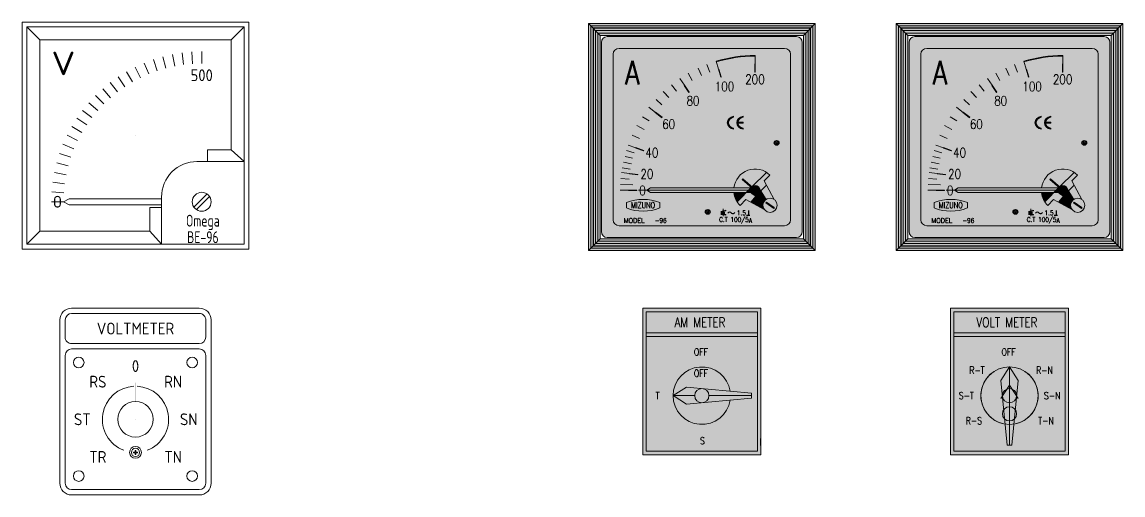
# Model space of a CAD drawing. Header units: millimetres. Extents: x 70 to 1321, y 164 to 438.
# Drawn here: x 855.4 to 1321.1, y 164.3 to 364.3 of the extents above; entities that cross this region are included whole.
import ezdxf
from ezdxf.enums import TextEntityAlignment as Align

# ---------------------------------------------------------------- set-up
doc = ezdxf.new("R2010")
doc.units = ezdxf.units.MM
doc.layers.add('cover', color=4, linetype='Continuous')
doc.layers.add('OBJ1', color=2, linetype='Continuous')
doc.styles.add('HTXT1', font='romans.shx', dxfattribs={"width": 0.8, "height": 3, "bigfont": 'extfont.shx'})
doc.styles.add('ROMANS', font='romans.shx', dxfattribs={"bigfont": 'vns.shx'})
doc.styles.add('WD_IEC', font='isocp2.shx')

# ---------------------------------------------------------------- blocks, each defined once
blk = doc.blocks.new('*U480')
at = {"layer": 'OBJ1', "lineweight": 25, "true_color": 0x333333}
for points in [[(47, 1), (48, 2), (-48.0000000000291, 2), (-47.00000000005821, 1.000000000029102)], [(-47, 1), (-48, 2), (-48, -94), (-47, -93)], [(46.00000000005818, 2.91038e-11), (47, 1), (-47.00000000005821, 1.000000000029102), (-46.00000000005818, 2.91038e-11)], [(-45.99999999997089, 0), (-47, 1), (-47, -93), (-46.00000000005818, -92.0000000000582)], [(45.0000000000291, -0.999999999970896), (46.00000000005818, 2.91038e-11), (-46.00000000005818, 2.91038e-11), (-45.00000000005822, -0.999999999970896)], [(-45, -1), (-46, 0), (-46.00000000005818, -92.0000000000582), (-45, -91)], [(45, -90.99999999997085), (46, -92), (46, 0), (45, -1)], [(46, -92), (47, -93), (47, 1), (46, 0)], [(46.99999999997089, -92.99999999997087), (48, -93.9999999999709), (48, 1.999999999970895), (47, 0.999999999970896)], [(44.0000000000582, -1.999999999970895), (45.00000000008731, -0.999999999970896), (-45.0000000000291, -0.999999999970896), (-44.0000000000291, -1.999999999970895)], [(-44.0000000000291, -2), (-45, -1.000000000029102), (-45.0000000000291, -91.00000000002912), (-44, -90)], [(43, -3), (44, -1.999999999970895), (-44.0000000000582, -1.999999999970895), (-43.00000000008731, -2.999999999970896)], [(-42.9999999999709, -3.000000000029102), (-44, -1.999999999970895), (-44, -90), (-43, -89)], [(44, -2), (43.0000000000291, -2.999999999970896), (42.9999999999709, -88.99999999994179), (44, -90)], [(45, -1), (44, -2), (44, -90), (45, -91)], [(47.9999999999709, -94), (47, -93), (-46.99999999997089, -92.99999999997087), (-48, -94)], [(-45.99999999997089, -91.99999999997087), (-46.99999999997089, -92.99999999997087), (46.99999999997089, -93), (45.99999999994177, -92)], [(-44.99999999994177, -90.99999999997085), (-45.99999999994177, -91.99999999997087), (46, -92), (44.99999999997089, -91)], [(45, -91), (44, -90), (-43.99999999994178, -89.99999999997092), (-44.99999999994177, -90.99999999997085)], [(-42.9999999999709, -88.9999999999709), (-43.99999999997089, -89.99999999997092), (44, -90), (42.9999999999709, -88.9999999999709)]]:
    blk.add_hatch(color=250, dxfattribs=at).paths.add_polyline_path(points)
at = {"layer": 'OBJ1', "lineweight": 25, "true_color": 0xc2c2b6}
h = blk.add_hatch(color=9, dxfattribs=at)
h.paths.add_polyline_path([(42.5, -6.000000000029102, 0.4142135623765049), (40, -3.5), (-40, -3.500000000029102, 0.4142135623730951), (-42.5, -6.000000000029102), (-42.5, -85.9999999999709, 0.4142135623730951), (-40, -88.4999999999709), (40, -88.4999999999709, 0.4142135623730951), (42.5, -85.9999999999709)])
h.paths.add_polyline_path([(37.5, -11.0000000000291, 0.4142135623730951), (35, -8.500000000029102), (-35, -8.500000000029102, 0.4142135623730951), (-37.5, -11.0000000000291), (-37.5, -80.9999999999709, 0.4142135623730951), (-35, -83.4999999999709), (35, -83.4999999999709, 2.414213562373094), (32.5, -80.9999999999709, 1), (37.5, -81)], flags=16)
at = {"layer": 'OBJ1', "lineweight": 25, "true_color": 0x9e9e8a}
blk.add_hatch(color=252, dxfattribs=at).paths.add_polyline_path([(37.5, -11.0000000000291, 0.4142135623730951), (35, -8.500000000029102), (-35, -8.500000000029102, 0.4142135623730951), (-37.5, -11.0000000000291), (-37.5, -80.9999999999709, 0.4142135623730951), (-35, -83.4999999999709), (35, -83.4999999999709, 0.4142135623696853), (37.5, -81)])
at = {"layer": 'OBJ1', "lineweight": 15}
for points in [[(6.081127271230797, -13.91593072770047), (6.167542390845482, -14.20321530284127, -0.0731777841023041), (22.5, -11.79999999995925), (22.5, -11.49999999997089, 0.0731777841022973)], [(7.188224725425242, -17.25293404702097), (7.08930366684217, -17.26758410409093), (6.998930186557117, -17.31039337944821), (8.007192862161899, -20.66222842654679), (8.09748006251175, -20.61923748045229), (8.196429180039557, -20.60477815341437)], [(-19.5711506101652, -35.50303308575531), (-19.64425265497993, -35.5712686413317), (-19.69234341033734, -35.65894577201107), (-16.94697381631703, -37.80399466695963, -0.0009877140198275), (-16.82539080345305, -37.64838537730975)], [(-30.5131979220896, -61.3769376586424), (-30.54333577456418, -61.57392315554897), (-27.06235970836133, -62.02844788285439), (-27.03791171655757, -61.84389081876725)], [(-27.48298197053373, -68.39999999999418), (-30.98298216011608, -68.39999999999418, 0.0004674378966477), (-30.9830756476731, -68.4999999999709, 0.0004674378966817), (-30.98298216011608, -68.59999999997672), (-27.48298197053373, -68.60000000181026, -0.0005001696217268), (-27.48308200453176, -68.4999999999709, -0.0005001696125924)]]:
    blk.add_hatch(color=250, dxfattribs=at).paths.add_polyline_path(points)
at = {"layer": 'OBJ1', "lineweight": 18, "true_color": 0x0f0f0f}
for points in [[(22.59999999997672, -15.00009345801663), (22.39999999996507, -15.00009345798753), (22.40000000002329, -18.49999999997089), (22.5, -18.49999999997089), (22.59999999997672, -18.49999999997089)], [(-7.289146153896576, -24.07868123153458), (-7.379568951204419, -24.12138623962528), (-7.452733967220408, -24.18955427053152), (-5.497995811572764, -27.09282806795091), (-5.42483079561498, -27.02466003707377), (-5.334457315271716, -26.98185076168738)], [(-27.85402053926373, -50.47165827892603), (-27.90219204622554, -50.55929106922121), (-27.91920717956964, -50.657832863566), (-24.62186751299305, -51.83152410204638), (-24.60485237964895, -51.73298230761428), (-24.55668087268714, -51.64534951743553)]]:
    blk.add_hatch(color=250, dxfattribs=at).paths.add_polyline_path(points)
at = {"layer": 'OBJ1', "lineweight": 15, "true_color": 0x0f0f0f}
h = blk.add_hatch(color=250, dxfattribs=at)
edge = h.paths.add_edge_path()
edge.add_ellipse((14.01762629527366, -39.94114164999337), major_axis=(-3.241788484679998, 8e-16), ratio=0.8637207557603191, start_angle=282.4888764607996, end_angle=437.5111235392002)
edge.add_line((13.40849784994498, -42.69126910655177), (13.40849784997408, -42.24513732289778))
edge.add_ellipse((14.01762629527366, -39.94114164999337), major_axis=(-2.741788484679998, 7e-16), ratio=0.8618645395826035, start_angle=284.8089846454369, end_angle=435.1910153545631, ccw=False)
edge.add_line((13.40849784994498, -37.63714597705984), (13.40849784994498, -37.19101419340586))
h = blk.add_hatch(color=250, dxfattribs=at)
edge = h.paths.add_edge_path()
edge.add_ellipse((18.02906816528411, -39.94114164999337), major_axis=(-3.241788484679998, 8e-16), ratio=0.8637207557603191, start_angle=282.4888764607996, end_angle=437.5111235392002)
edge.add_line((17.41993971995543, -42.69126910655177), (17.41993971998454, -42.24513732289778))
edge.add_ellipse((18.02906816528411, -39.94114164999337), major_axis=(-2.741788484679998, 7e-16), ratio=0.8618645395826035, start_angle=365.2391407319918, end_angle=435.1910153545631, ccw=False)
edge.add_line((15.30266683857189, -40.19114164999336), (17.41993972001364, -40.19114164999336))
edge.add_line((17.41993971995543, -40.19114164999336), (17.41993971998454, -39.69114164997882))
edge.add_line((17.41993972001364, -39.69114164996426), (15.30266683854279, -39.69114164996426))
edge.add_ellipse((18.02906816528411, -39.94114164999337), major_axis=(-2.741788484679998, 7e-16), ratio=0.8618645395826035, start_angle=284.8089846454369, end_angle=354.7608592680082, ccw=False)
edge.add_line((17.41993971995543, -37.63714597705984), (17.41993971998454, -37.19101419339131))
at = {"layer": 'OBJ1', "lineweight": 30, "true_color": 0x141414}
for points in [[(21.19600290028029, -67.00844587388565, -0.0042167665158653), (21.22134518591338, -66.98666460637467), (27.39304720624932, -60.94631950382609, 0.5574766440319135), (13.55572809002479, -67.4999999999709), (20.51880284998333, -67.4999999999709), (20.51880284998333, -67.68839377557742), (20.87248144706245, -67.33215462547378), (17.08868080002139, -63.93877164996229), (17.23986387989134, -63.78281024994794), (17.39944600994931, -63.62926540998159)], [(28.78016778122401, -62.05333476595114, 0.0494178174533333), (27.39304720622022, -60.94631950385519), (21.22134518585517, -66.98666460640379, -0.5270277873931919), (24.37288244740921, -67.85389359598047), (24.97557758889161, -68.79463277611647), (27.32459153028321, -66.37876603519544), (26.337880310748, -64.56037124583963)], [(13.55572808999568, -69.4999999999709, 0.1145223432113708), (14.91049905345426, -73.33730042297975), (18.72021797325578, -69.4999999999709)], [(22.87440803757636, -71.04754151328234), (21.76146960729966, -70.33840012131259, -0.3062721121387764), (20.51880284998333, -68.4999999999709), (20.51880284998333, -69.4999999999709), (18.72021797328489, -69.5), (14.91049905348336, -73.33730042297975, 0.0578234365606001), (16.21983221877599, -74.94666523399064), (18.66211968922289, -72.43962875410216), (20.66026822093409, -73.51189117284956)], [(24.97557758886251, -68.79463277611647), (27.24561513005756, -72.33790549958938, -0.3059790122533372), (30.60205770639004, -72.41875757370144), (27.32459153028321, -66.37876603519544)], [(20.66026822093409, -73.51189117284956), (26.41875757373055, -76.60205770639004, -0.1557283884267411), (25.86396103067091, -74.8639610306709, -0.1427860682749531), (26.33391177837621, -73.25186587809003), (22.87440803754726, -71.04754151328234)]]:
    blk.add_hatch(color=250, dxfattribs=at).paths.add_polyline_path(points)
at = {"layer": 'OBJ1', "lineweight": 30, "true_color": 0x030303}
for points in [[(21.26230462754029, -67.68175532261375, -0.0777900780864964), (21.57153271106654, -67.34269162255805), (17.39944600994931, -63.6292654099525), (17.23986388026968, -63.78281024988972), (17.08868080002139, -63.93877164996229)], [(24.3728824473219, -67.85389359583496), (23.86980308999773, -67.06864342608604, 0.3835460179617169), (21.22134518565145, -66.98666460660752), (21.1976198044722, -67.00988502288237), (21.57153271103743, -67.34269162255805, -0.6293609240649536), (23.98371634318028, -68.4999999999709, -1), (21.01628365681972, -68.4999999999709, -0.1470823766087105), (21.26230462751118, -67.68175532261375), (20.88893570535583, -67.34691111111897, 0.3762245322461113), (21.14573564950843, -69.94606715481495), (21.76146960724145, -70.33840012131259, 0.6427278185730673)]]:
    blk.add_hatch(color=18, dxfattribs=at).paths.add_polyline_path(points)
at = {"layer": 'OBJ1', "lineweight": 25, "true_color": 0x2b2b2b}
for points in [[(13.55572808999568, -67.4999999999709), (-21.7536104900064, -67.4999999999709), (-23.23251691000769, -68.5), (13.5, -68.4999999999709, -0.0278424447443727)], [(13.5, -68.4999999999709), (-23.23251691000769, -68.4999999999709), (-21.7536104900064, -69.4999999999709), (13.55572808999568, -69.4999999999709, -0.0278424447447772)], [(20.51880284998333, -67.68839377560651), (20.51880285004154, -67.4999999999709), (13.55572808999568, -67.4999999999709, 0.0278424447445749), (13.5, -68.4999999999709), (19.71303023706423, -68.4999999999709)], [(19.71303023706423, -68.4999999999709), (13.5, -68.4999999999709, 0.0278424447445749), (13.55572808999568, -69.4999999999709), (18.72021797328489, -69.4999999999709)], [(20.51880284998333, -68.4999999999709), (19.71303023706423, -68.4999999999709), (18.72021797325578, -69.4999999999709), (20.51880284998333, -69.4999999999709)]]:
    blk.add_hatch(color=250, dxfattribs=at).paths.add_polyline_path(points)
blk.add_hatch(color=250, dxfattribs=at).paths.add_polyline_path([(19.71303023703512, -68.4999999999709), (20.51880284998333, -68.4999999999709), (20.51880284998333, -67.68839377557742)], flags=17)
at = {"layer": 'OBJ1', "lineweight": 15, "true_color": 0x1c1c1c}
blk.add_hatch(color=250, dxfattribs=at).paths.add_polyline_path([(20.88893570535583, -67.34691111111897), (20.87248144706245, -67.33215462547378), (20.51880284998333, -67.68839377557742), (20.51880284998333, -68.4999999999709, -0.1565621979539747)])
at = {"layer": 'OBJ1', "lineweight": 25, "true_color": 0xdfaf9f}
blk.add_hatch(color=21, dxfattribs=at).paths.add_polyline_path([(23.98371634318028, -68.4999999999709, 1), (21.01628365681972, -68.4999999999709, 1)])
at = {"layer": 'OBJ1', "lineweight": 30, "true_color": 0x383838}
blk.add_hatch(color=250, dxfattribs=at).paths.add_polyline_path([(24.37288244740921, -67.85389359598047, -0.6427278185550493), (21.76146960718325, -70.33840012122528), (26.33391177837621, -73.25186587809003, -0.1088530434447113), (27.24561513005756, -72.33790549958938)])
at = {"layer": 'OBJ1', "lineweight": 25, "true_color": 0x191915}
blk.add_hatch(color=250, dxfattribs=at).paths.add_polyline_path([(28.86396103067091, -71.86396103067091, 1), (28.86396103067091, -77.8639610306709, 1)])
at = {"layer": 'OBJ1', "lineweight": 25, "true_color": 0x2f2f27}
blk.add_hatch(color=250, dxfattribs=at).paths.add_polyline_path([(30.42813615914202, -76.17920849553775, 0.0488725903343103), (30.65367290261202, -75.85059730702778), (27.29979740548879, -73.54869988543214, 0.0489437404981566), (27.07397772843251, -73.87781727639957)])
at = {"color": 41, "lineweight": 15, "true_color": 0xeedc77}
for p, q in [((31.49857875582529, -48.49999999997089), (31.19257139100227, -48.19399263517698)), ((31.19257139106049, -48.80600736473571), (31.49857875582529, -48.49999999997089)), ((31.3318016071571, -48.05476241905124), (31.63780897198012, -48.36076978387428)), ((31.63780897198012, -48.63923021612571), (31.33180160721531, -48.94523758089054)), ((31.63780897198012, -48.36076978387428), (31.94381633668673, -48.05476241910946)), ((31.94381633674493, -48.94523758089054), (31.63780897198012, -48.63923021612571)), ((32.08304655278335, -48.19399263526429), (31.77703918807674, -48.49999999997089)), ((31.77703918807674, -48.49999999997089), (32.08304655289976, -48.8060073647648)), ((2.36076978384517, -77.67555788441676), (2.054762419022154, -77.36955051962286)), ((2.05476241908036, -77.9815652491816), (2.36076978384517, -77.67555788441676)), ((2.19399263517698, -77.23032030349712), (2.5, -77.53632766832015)), ((2.5, -77.81478810057159), (2.193992635235189, -78.12079546533641)), ((2.5, -77.53632766832015), (2.806007364706601, -77.23032030355535)), ((2.806007364764809, -78.12079546533641), (2.5, -77.81478810057159)), ((2.945237580803221, -77.36955051971017), (2.639230216096621, -77.67555788441676)), ((2.639230216096621, -77.67555788441676), (2.945237580919638, -77.98156524921068))]:
    blk.add_line(p, q, dxfattribs=at)
at = {"layer": 'cover', "color": 3, "ltscale": 100}
blk.add_lwpolyline([(-46, -92), (46, -92), (46, 0), (-46, 0)], close=True, dxfattribs=at)
at = {"layer": 'OBJ1', "color": 27, "lineweight": 15}
for p, q in [((-48, 2), (48, 2)), ((-48, -94), (-48, 2)), ((-43, -3.000000000029102), (-48, 2)), ((-47.00000000005821, 1.000000000029102), (47, 1)), ((-47, 0.999999999970896), (-47, -93)), ((-46.00000000005818, 2.91038e-11), (46, 2.91038e-11)), ((43, -3), (48, 2)), ((46, 2.91038e-11), (46, -91.99999999997087)), ((47, 1.000000000029102), (47, -93)), ((48, 2), (48, -94)), ((-46, -2.91038e-11), (-46.00000000005818, -92)), ((-45.00000000005822, -0.999999999970896), (45, -0.999999999970896)), ((-45, -1.000000000029102), (-45, -90.99999999997085)), ((-44.0000000000582, -1.999999999970895), (44, -1.999999999970895)), ((-44, -2.0000000000291), (-44, -90)), ((-43.0000000000582, -2.999999999970896), (42.99999999994177, -3)), ((-43, -3.000000000029102), (-43, -89)), ((43, -2.999999999970896), (42.99999999994177, -89)), ((44, -1.999999999970895), (44, -90)), ((45, -0.999999999970896), (45, -90.99999999997085)), ((-48, -94), (-43, -89)), ((-47, -92.99999999997087), (46.99999999994179, -93)), ((-46, -91.99999999997087), (45.99999999994177, -92)), ((-45, -90.99999999997085), (44.99999999994177, -91)), ((-44, -89.99999999997092), (44, -90)), ((-43, -88.9999999999709), (43, -88.9999999999709)), ((43, -89), (48, -94)), ((48, -94), (-48, -94))]:
    blk.add_line(p, q, dxfattribs=at)
at = {"layer": 'OBJ1', "color": 9, "lineweight": 15, "true_color": 0xc2c2b6}
for p, q in [((-40, -3.500000000029102), (40, -3.5)), ((-42.5, -6.000000000029102), (-42.5, -85.9999999999709)), ((-35, -8.500000000029102), (35, -8.500000000029102)), ((42.5, -6.000000000029102), (42.5, -85.9999999999709)), ((-37.5, -11.0000000000291), (-37.5, -80.9999999999709)), ((37.5, -11.0000000000291), (37.5, -81)), ((-35, -83.4999999999709), (35, -83.4999999999709)), ((-40, -88.4999999999709), (40, -88.4999999999709))]:
    blk.add_line(p, q, dxfattribs=at)
at = {"layer": 'OBJ1', "color": 250, "lineweight": 18, "true_color": 0x0f0f0f}
for p, q in [((7.08930366684217, -17.26758410409093), (6.081127271230797, -13.91593072772957)), ((7.089276746264657, -17.26749460742576), (6.081127271230797, -13.91593072772957)), ((-0.1030153605970554, -20.00924112153007), (-1.581717300112359, -16.83694848461891)), ((3.384076194954103, -18.53169547519064), (2.133501740405336, -15.26274097358691)), ((22.5, -14.99999999997089), (22.39999999996507, -14.99999999997089)), ((22.39999999996507, -14.99999999997089), (22.40000000002329, -18.49999999997089)), ((22.59999999997672, -15.00009345798753), (22.40000000002329, -15.00009345798753)), ((22.40000000002329, -18.49999999997089), (22.5, -18.49999999997089)), ((22.5, -18.49999999997089), (22.59999999997672, -18.49999999997089)), ((22.59999999997672, -18.49999999997089), (22.59999999997672, -15.00009345798753)), ((-7.379568951262625, -24.12138623965438), (-9.334307106968481, -21.2181124422641)), ((-4.055301651067566, -22.05577587874723), (-5.792564375849906, -19.01736869322485)), ((-13.92785961378831, -29.31759267274174), (-16.31099061656277, -26.75425761393853)), ((-7.379568951262625, -24.12138623965438), (-7.452733967278617, -24.18955427056062)), ((-5.497995811572764, -27.09282806795091), (-7.452733967278617, -24.18955427056062)), ((-7.379568951262625, -24.12138623965438), (-7.289146153896576, -24.07868123153458)), ((-5.334457315271716, -26.98185076168738), (-7.289146153896576, -24.07868123153458)), ((-5.424830795556771, -27.02466003707377), (-5.497995811572764, -27.09282806795091)), ((-5.424830795556771, -27.02466003707377), (-5.334457315271716, -26.98185076168738)), ((-20.11446658952627, -35.20387457555626), (-20.11446658952627, -35.20387457555626)), ((-20.11446658952627, -35.20387457555626), (-20.11446658952627, -35.20387457555626)), ((-24.43720982020022, -42.82611571458983), (-27.50786840653745, -41.1465158080682)), ((-26.30839131894755, -46.59130453766556), (-29.50146364822285, -45.15802539527067)), ((-31.19953171280213, -49.38559983071172), (-27.90219204622554, -50.55929106916301)), ((-27.90219204622554, -50.55929106919212), (-27.91920717951143, -50.657832863566)), ((-27.91920717951143, -50.657832863566), (-24.62186751293484, -51.83152410201728)), ((-27.90219204622554, -50.55929106919212), (-27.85402053926373, -50.47165827895515)), ((-24.55668087268714, -51.64534951743553), (-27.85402053926373, -50.47165827895515)), ((-32.44295982236508, -54.16137327381875), (-29.26621655927738, -54.99041735884384)), ((-31.91728079458699, -51.71725647995481), (-28.62387660553213, -52.73296981595922)), ((-24.60485237964895, -51.7329823076434), (-24.62186751293484, -51.83152410201728)), ((-24.60485237964895, -51.7329823076434), (-24.55668087268714, -51.64534951743553)), ((-33.70276797952829, -59.00005939789116), (-30.25172082288191, -59.58338908397127)), ((-33.17828581173671, -56.55569476555683), (-29.80987855239073, -57.27829755179119)), ((-34.28028198133688, -63.50004218766115), (-30.79377343860688, -63.80705714103533)), ((-33.96204964118079, -61.02037927150377), (-30.53666069998872, -61.47414618736365)), ((-34.5, -68.4999999999709), (-31, -68.4999999999709)), ((-34.3902459841338, -66.00241035074578), (-29.22096012649126, -66.22935179964406))]:
    blk.add_line(p, q, dxfattribs=at)
at = {"layer": 'OBJ1', "color": 250, "lineweight": 15, "true_color": 0x0f0f0f}
for p, q in [((22.5, -15.00009345798753), (22.5, -11.49999999997089)), ((-1.322660405712666, -17.39270908560138), (-0.1030153605970554, -20.00924112150096)), ((-15.81017920735758, -27.29293863550993), (-13.92785961378831, -29.31759267274174)), ((-12.77660994126927, -23.96891145201516), (-10.7208231225959, -26.56401412797277)), ((-19.37285542848985, -30.09054185025161), (-16.92554680322064, -32.33542811989901)), ((-20.11446658952627, -35.20387457555626), (-22.41556202113861, -33.40595081311767)), ((13.40849784994498, -37.19101419340586), (13.40849784994498, -37.63714597705984)), ((17.41993971995543, -37.19101419340586), (17.41993971995543, -37.63714597705984)), ((-25.03465197246987, -37.38710089746746), (-22.26382945035584, -39.20068988960703)), ((17.41993971995543, -39.69114164999337), (15.30266683851368, -39.69114164999337)), ((17.41993971995543, -40.19114164999336), (15.30266683851368, -40.19114164999336)), ((17.41993971995543, -39.69114164999337), (17.41993971995543, -40.19114164999336)), ((13.40849784994498, -42.24513732289778), (13.40849784994498, -42.69126910655177)), ((17.41993971995543, -42.24513732289778), (17.41993971995543, -42.69126910655177)), ((-32.44295982236508, -54.16137327381875), (-29.26621655927738, -54.99041735884384)), ((-32.8835623342311, -59.13852953468449), (-30.25172082288191, -59.58338908397127)), ((-34.5, -68.4999999999709), (-31, -68.4999999999709))]:
    blk.add_line(p, q, dxfattribs=at)
at = {"layer": 'OBJ1', "color": 250, "lineweight": 15}
for p, q in [((22.5, -11.49999999997089), (22.5, -11.79999999995925)), ((7.08930366684217, -17.26758410409093), (6.998930186557117, -17.31039337947732)), ((8.007192862103691, -20.66222842654679), (6.998930186557117, -17.31039337947732)), ((7.08930366684217, -17.26758410409093), (7.188224725425242, -17.25293404702097)), ((7.188224725425242, -17.25293404702097), (8.196429180039557, -20.60477815341437)), ((8.09748006251175, -20.61923748045229), (8.007192862103691, -20.66222842654679)), ((8.09748006251175, -20.61923748045229), (8.196429180039557, -20.60477815341437)), ((-20.11446658952627, -35.20387457555626), (-19.64425265497993, -35.5712686413608)), ((-19.64425265497993, -35.5712686413317), (-19.69234341033734, -35.65894577201107)), ((-16.93436965683941, -37.81384271741263), (-19.69234341033734, -35.65894577201107)), ((-19.64425265497993, -35.5712686413317), (-19.5711506101652, -35.50303308575531)), ((-16.81319221941521, -37.65791653154884), (-19.5711506101652, -35.50303308575531)), ((-16.88628455752041, -37.72616248461418), (-16.93436965683941, -37.81384271741263)), ((-16.88628455752041, -37.72616248461418), (-16.81319221941521, -37.65791653154884)), ((-30.5131979220896, -61.3769376586424), (-30.54333577456418, -61.57392315554897)), ((-30.54333577456418, -61.57392315554897), (-27.06235970841954, -62.02844788285439)), ((-27.03791171655757, -61.84389081876725), (-30.5131979220896, -61.3769376586424)), ((-27.03791171655757, -61.84389081873813), (-27.06235970836133, -62.02844788282527)), ((-31, -68.4999999999709), (-31, -68.39999999999418)), ((-31, -68.39999999999418), (-27.48298197053373, -68.39999999999418)), ((-31, -68.4999999999709), (-31, -68.59999999997672)), ((-31, -68.59999999997672), (-27.48298197053373, -68.60000000181026)), ((-27.48298197053373, -68.39999999999418), (-27.48298197053373, -68.59999999997672))]:
    blk.add_line(p, q, dxfattribs=at)
at = {"layer": 'OBJ1', "color": 27, "lineweight": 18}
for p, q in [((17.23986387997866, -63.78281024997703), (17.08868079999229, -63.93877164999139)), ((17.08868079999229, -63.93877164999139), (21.26230462751118, -67.68175532261375)), ((17.23986387997866, -63.78281024997703), (17.39944600994931, -63.62926540998159)), ((17.39944600994931, -63.62926540998159), (21.57153271103743, -67.34269162255805)), ((21.1976198044722, -67.00988502288237), (27.39304720622022, -60.94631950385519)), ((-23.23251691000769, -68.4999999999709), (-26.74091818538727, -68.4999999999709)), ((-21.7536104900064, -67.4999999999709), (-23.23251691000769, -68.4999999999709)), ((20.51880285004154, -68.4999999999709), (-23.23251691000769, -68.4999999999709)), ((-21.7536104900064, -69.4999999999709), (-23.23251691000769, -68.4999999999709)), ((20.51880284998333, -67.4999999999709), (-21.7536104900064, -67.4999999999709)), ((20.51880284998333, -69.4999999999709), (-21.7536104900064, -69.4999999999709)), ((20.87248144706245, -67.33215462547378), (14.91049905342515, -73.33730042300884)), ((20.51880284998333, -68.4999999999709), (20.51880284998333, -67.4999999999709)), ((20.51880284998333, -68.4999999999709), (20.51880284998333, -69.4999999999709)), ((24.37288244743831, -67.85389359603867), (27.24561513005756, -72.33790549958938)), ((24.97557758889161, -68.79463277611647), (27.32459153025411, -66.37876603522454)), ((22.87440803751815, -71.04754151331142), (20.66026822093409, -73.51189117284956)), ((26.3339117783471, -73.25186587809003), (21.76146960741608, -70.3384001213708))]:
    blk.add_line(p, q, dxfattribs=at)
at = {"layer": 'OBJ1', "color": 9, "lineweight": 18, "true_color": 0xc2c2b6}
for p, q in [((26.3378803107189, -64.56037124586874), (28.78016778122401, -62.05333476595114)), ((26.3378803107189, -64.56037124583963), (30.60205770639004, -72.41875757373055)), ((18.66211968922289, -72.43962875410216), (16.21983221877599, -74.94666523401973)), ((16.21983221877599, -74.94666523401973), (18.66211968922289, -72.43962875410216)), ((18.66211968922289, -72.43962875410216), (26.41875757375965, -76.60205770641915)), ((27.07397772843251, -73.87781727639957), (30.42813615914202, -76.17920849553775)), ((27.29979740548879, -73.54869988543214), (30.65367290261202, -75.85059730702778))]:
    blk.add_line(p, q, dxfattribs=at)
at = {"layer": 'OBJ1', "color": 250, "lineweight": 18}
for p, q in [((-31.83279665443115, -73.7222222396813), (-31.83279665443115, -75.97130981876398)), ((-17.83279665448936, -73.7222222396813), (-17.83279665448936, -75.9713098187931)), ((8.008712621056471, -77.46684639857267), (9.8043898754986, -77.12904826700105)), ((8.990696308494078, -76.41619346788502), (8.990696308494078, -79.52403028769186))]:
    blk.add_line(p, q, dxfattribs=at)
at = {"layer": 'OBJ1', "color": 250, "lineweight": 25}
for p, q in [((8.008712621056471, -77.46684639857267), (9.8043898754986, -77.12904826700105)), ((8.008712621056471, -77.46684639857267), (9.66594171145698, -77.71759911917616)), ((8.008712621056471, -78.02935274250922), (9.66594171145698, -77.71759911917616)), ((8.008712621056471, -78.02935274250922), (9.66594171145698, -78.28010546308359)), ((8.008712621114682, -78.59185908641665), (9.66594171145698, -78.28010546308359)), ((8.008712621114682, -78.59185908641665), (9.8043898754986, -78.8635601803835)), ((18.9099717119825, -79.09028350649169), (20.36820697644726, -79.09028350649169)), ((19.67272292700363, -77.05681609048042), (19.67272292700363, -79.09028350649169))]:
    blk.add_line(p, q, dxfattribs=at)
at = {"layer": 'OBJ1', "color": 27, "lineweight": 25}
for centre in [(31.63780897198012, -48.49999999997089), (2.5, -77.67555788441676)]:
    blk.add_circle(centre, 1, dxfattribs=at)
at = {"layer": 'OBJ1', "color": 41, "linetype": 'ByBlock', "lineweight": 15, "true_color": 0xeedc77}
for centre in [(31.63780897198012, -48.49999999997089), (2.5, -77.67555788441676)]:
    blk.add_circle(centre, 0.84, dxfattribs=at)
at = {"layer": 'OBJ1', "color": 27, "lineweight": 18}
blk.add_circle((22.5, -68.4999999999709), 1.483716343185935, dxfattribs=at)
at = {"layer": 'OBJ1', "color": 9, "lineweight": 18, "true_color": 0xc2c2b6}
blk.add_circle((28.86396103067091, -74.8639610306709), 3, dxfattribs=at)
at = {"layer": 'OBJ1', "color": 250, "lineweight": 25}
for centre in [(9.94249751669122, -77.10306781699181), (9.94249751669122, -78.83757973034517)]:
    blk.add_circle(centre, 0.1405300834029164, dxfattribs=at)
at = {"layer": 'OBJ1', "color": 9, "lineweight": 15, "true_color": 0xc2c2b6}
for centre, start, end in [((-40, -6.000000000029102), 90, 180), ((40, -6.000000000029102), 0, 90), ((-35, -11.0000000000291), 90, 180), ((35, -11.0000000000291), 0, 90), ((-35, -80.9999999999709), 180, 270), ((35, -81), 270, 0), ((-40, -85.9999999999709), 180, 270), ((40, -85.9999999999709), 270, 0)]:
    blk.add_arc(centre, 2.5, start, end, dxfattribs=at)
at = {"layer": 'OBJ1', "color": 250, "lineweight": 15}
for radius in [57.00000000001455, 56.70000000001164]:
    blk.add_arc((22.5, -68.4999999999709), radius, 90, 106.7412721823098, dxfattribs=at)
at = {"layer": 'OBJ1', "color": 41, "linetype": 'ByBlock', "lineweight": 15, "true_color": 0xeedc77}
for centre, radius, start, end in [((31.26218649907969, -48.12437752712867), 0.0984506299738952, 45.00000000427408, 224.9999999924829), ((31.2621864991379, -48.87562247281312), 0.0984506299713328, 135.0000000004424, 314.9999999957259), ((32.01343144476414, -48.12437752718688), 0.0984506299815822, 315.0000000004423, 135.0000000004424), ((32.01343144482236, -48.87562247284222), 0.0984506299687705, 224.9999999877664, 45.00000000899055), ((2.124377527099568, -77.29993541157455), 0.0984506299738952, 45.00000000427408, 224.9999999924829), ((2.124377527157774, -78.051180357259), 0.0984506299713328, 135.0000000004424, 314.9999999957259), ((2.875622472784016, -77.29993541163277), 0.0984506299815822, 315.0000000004423, 135.0000000004424), ((2.875622472842223, -78.05118035728809), 0.0984506299687705, 224.9999999877664, 45.00000000899055)]:
    blk.add_arc(centre, radius, start, end, dxfattribs=at)
at = {"layer": 'OBJ1', "color": 9, "lineweight": 18, "true_color": 0xc2c2b6}
for centre, radius, start, end in [((22.5, -68.4999999999709), 9, 45.7495232442137, 173.6206297916501), ((22.5, -68.4999999999709), 9, 186.3793702083499, 225.7495232442137), ((28.86396103067091, -74.8639610306709), 2.043653524065109, 139.9404658112731, 151.1486009210659), ((28.86396103067091, -74.8639610306709), 2.043653524065109, 319.9409669240531, 331.1328345298811)]:
    blk.add_arc(centre, radius, start, end, dxfattribs=at)
at = {"layer": 'OBJ1', "color": 27, "lineweight": 18}
blk.add_arc((22.5, -68.4999999999709), 1.981197149987563, 144.4075214326411, 131.1617066542584, dxfattribs=at)
at = {"layer": 'OBJ1', "color": 250, "lineweight": 18}
for centre, radius, start, end in [((-24.83279665443115, -90.8467660291353), 18.49999999991149, 67.7667282020393, 112.2332717979607), ((-24.83279665443115, -58.84676602925174), 18.49999999997884, 247.7667282020393, 292.2332717979607)]:
    blk.add_arc(centre, radius, start, end, dxfattribs=at)
at = {"layer": 'OBJ1', "color": 250, "lineweight": 25}
for centre, radius, start, end in [((11.77414384711301, -78.64010705269175), 0.9057334421040192, 29.22821423272562, 149.4755573158565), ((13.12150468729669, -77.33731304950197), 1.025039036322419, 237.0887620884948, 329.2459705124842)]:
    blk.add_arc(centre, radius, start, end, dxfattribs=at)
at = {"layer": 'OBJ1', "color": 250, "lineweight": 15, "true_color": 0x0f0f0f}
for centre, major_axis, ratio, start_param, end_param in [((14.01762629527366, -39.94114164999337), (-3.241788484679998, 8e-16), 0.8637207557603191, 4.901411470570119, 7.664959143789053), ((18.02906816528411, -39.94114164999337), (-3.241788484679998, 8e-16), 0.8637207557603191, 4.901411470570119, 7.664959143789053), ((14.01762629527366, -39.94114164999337), (-2.741788484679998, 7e-16), 0.8618645395826035, 4.936423011782686, 7.629947602576486), ((18.02906816528411, -39.94114164999337), (-2.741788484679998, 7e-16), 0.8618645395826035, 4.936423011782686, 6.177191486585963), ((18.02906816528411, -39.94114164999337), (-2.741788484679998, 7e-16), 0.8618645395826035, 6.38917912777321, 7.629947602576486)]:
    blk.add_ellipse(centre, major_axis=major_axis, ratio=ratio, start_param=start_param, end_param=end_param, dxfattribs=at)
at = {"layer": 'OBJ1', "color": 0, "lineweight": 30, "insert": (-32.42679954005871, -13.82701537999674), "char_height": 10, "width": 13.33669885000563, "attachment_point": 1, "style": 'HTXT1'}
blk.add_mtext('{\\C250;\\c986895;A}', dxfattribs=at)
at = {"layer": 'OBJ1', "color": 250, "lineweight": 15, "attachment_point": 1}
for s, insert, char_height, width, style in [('100', (5.454539597500115, -22.59008485949016), 4, 18.93495667001116, 'HTXT1'), ('200', (18.33747968749958, -19.5976831894659), 4, 9.708894890005467, 'HTXT1'), ('20', (-25.9725138124777, -59.60357550947811), 4, 13.37621834999299, 'HTXT1'), ('MODEL', (-33.03853678051382, -80.29999999998834), 2, 49.18823644431539, 'ROMANS'), ('-96', (-19.91243605001364, -80.29999999998834), 2, 17.65497829999367, 'HTXT1'), ('C.T 100/5', (7.30726226995466, -79.918647220009), 2, 29.35058359999676, 'HTXT1'), ('A', (19.87636588996975, -80.29999999998834), 2, 9.301026130007813, 'HTXT1')]:
    blk.add_mtext(s, dxfattribs=dict(at, insert=insert, char_height=char_height, width=width, style=style))
at = {"layer": 'OBJ1', "color": 250, "lineweight": 18, "attachment_point": 1, "style": 'HTXT1'}
for s, insert, char_height, width in [('80', (-6.486330075742444, -28.66083889789297), 4, 9.530143870011669), ('60', (-16.77746091573499, -38.53292168790357), 4, 9.785907540004695), ('40', (-23.8882475157443, -50.5993081278866), 4, 14.25137410999741), ('MIZUNO', (-29.92083774000639, -73.55243463997613), 2.5, 17.01935227999638)]:
    blk.add_mtext(s, dxfattribs=dict(at, insert=insert, char_height=char_height, width=width))
at = {"layer": 'OBJ1', "color": 250, "lineweight": 20, "insert": (-26.46316445001867, -66.57954569999129), "char_height": 4, "width": 11.71462887999951, "attachment_point": 1, "style": 'HTXT1'}
blk.add_mtext('0', dxfattribs=at)
at = {"layer": 'OBJ1', "color": 250, "lineweight": 25, "insert": (14.80374967947136, -77.06617254897718), "char_height": 2.024999999999999, "width": 24.52911982651422, "attachment_point": 1, "style": 'HTXT1'}
blk.add_mtext('1.5', dxfattribs=at)
blk = doc.blocks.new('*U166')
at = {"layer": 'OBJ1', "lineweight": 15}
h = blk.add_hatch(color=250, dxfattribs=at)
h.paths.add_polyline_path([(25, 37), (-25, 37), (-25, -25), (25, -25)])
h.paths.add_polyline_path([(23.5, -23.5), (-23.5, -23.5), (-23.5, 25), (23.5, 25)], flags=16)
h.paths.add_polyline_path([(23.50000000002911, 26.50000000000364), (-23.5, 26.5), (-23.5, 35.5), (23.5, 35.5)], flags=16)
at = {"layer": 'OBJ1', "lineweight": 15, "true_color": 0xc2c2b0}
blk.add_hatch(color=9, dxfattribs=at).paths.add_polyline_path([(-23.5, 26.5), (23.5, 26.5), (23.5, 35.5), (-23.5, 35.5)])
h = blk.add_hatch(color=9, dxfattribs=at)
h.paths.add_polyline_path([(23.5, 25), (-23.5, 25), (-23.5, -23.5), (23.5, -23.5)])
h.paths.add_polyline_path([(12.14287698312546, 0, -1), (-12.14287698312546, 0, -1)], flags=16)
at = {"layer": 'OBJ1', "lineweight": 15}
for points in [[(-1.85714473540429, -12.00001978577347), (-2.946067767596101, -0.56629030421027, -0.047511399192574), (-3, 2.619345e-10), (-3.615173999511171, 6.459348261385457), (-1.164153e-10, 12.14287698297994, 0.9260311839993423)], [(0, 12.14287698312546), (3.615173999569376, 6.459348261385457), (3, -1.74623e-10, -0.0475113991151647), (2.946067767712517, -0.5662903037446086), (1.857144735433394, -12.00001978577347, 0.9260311840062136)]]:
    blk.add_hatch(color=250, dxfattribs=at).paths.add_polyline_path(points)
at = {"layer": 'OBJ1', "lineweight": 15, "true_color": 0x1c1c1c}
blk.add_hatch(color=250, dxfattribs=at).paths.add_polyline_path([(1.857144735433394, -12.00001978577347, 13.00000818907002), (-1.85714473540429, -12.00001978577347), (-1, -21.00006913865218), (1, -21.00006913865218)])
at = {"layer": 'OBJ1', "lineweight": 15, "true_color": 0x595959}
for points in [[(0, 12.14287698315456), (-3.615173999511171, 6.459348261356352), (-3, 2.619345e-10, -0.4142135623468118), (-5.82077e-11, 3)], [(3.615173999511171, 6.459348261385457), (-5.82077e-11, 12.14287698318367), (-5.82077e-11, 3, -0.4142135623951165), (3, -2.037268e-10)], [(0, 4.451501763192936), (-3.615173999511171, -1.232026958605274), (-3, -7.691375219699692, -0.4142135623468118), (-5.82077e-11, -4.691375219961627)], [(3.615173999511171, -1.232026958576168), (-5.82077e-11, 4.451501763222039), (-5.82077e-11, -4.691375219961627, -0.4142135623951165), (3, -7.691375220165355)], [(0, -3, -0.3596247954553621), (-2.946067767625208, -0.566290304181166), (-1.857144735462495, -12.00001978577347, 0.0384047862840137), (0, -12.14287698312546)], [(2.946067767683416, -0.566290303657297, -0.3596247955051104), (0, -3), (0, -12.14287698312546, 0.0384047862843253), (1.85714473540429, -12.00001978577347)], [(0, -12.14287698312546, -0.0384047862840253), (-1.857144735462495, -12.00001978577347), (-1.000000000058204, -21.00006913865218), (0, -21.00006913865218)], [(1.85714473540429, -12.00001978577347, -0.0384047862843253), (0, -12.14287698312546), (0, -21.00006913865218), (1, -21.00006913865218)]]:
    blk.add_hatch(color=251, dxfattribs=at).paths.add_polyline_path(points)
at = {"layer": 'OBJ1', "lineweight": 15, "true_color": 0x5e5e5e}
for points in [[(-3, 2.619345e-10), (-2.946067767625208, -0.566290304181166, 0.8260874793167513), (2.946067767712517, -0.5662903037446086), (3, -3.201421e-10, 1)], [(-3, -7.691375219699692), (-2.946067767625208, -8.257665524142793, 0.8260874793167513), (2.946067767712517, -8.257665523706235), (3, -7.691375220281767, 1)]]:
    blk.add_hatch(color=251, dxfattribs=at).paths.add_polyline_path(points)
at = {"layer": 'OBJ1', "color": 19, "lineweight": 15}
for p, q in [((-25, 37), (-25, -25)), ((-25, 37), (25, 37)), ((-23.5, 35.5), (23.5, 35.5)), ((-23.5, 35.5), (-23.5, 26.5)), ((-23.5, 35.5), (23.5, 35.5)), ((-23.5, 26.5), (-23.5, 35.5)), ((23.5, 35.5), (23.5, 26.5)), ((23.5, 35.5), (23.5, 26.5)), ((25, 37), (25, -25)), ((-23.5, 27.80862478003837), (-23.5, 18.80862478003837)), ((-23.5, 18.80862478003837), (-23.5, 27.80862478003837)), ((-23.5, 26.5), (23.5, 26.5)), ((23.5, 26.5), (-23.5, 26.5)), ((-23.5, 25), (-23.5, -23.5)), ((-23.5, 25), (23.5, 25)), ((-23.5, 25), (23.5, 25)), ((-23.5, -23.5), (-23.5, 25)), ((23.5, 27.80862478003837), (23.5, 18.80862478003837)), ((23.5, 27.80862478003837), (23.5, 18.80862478003837)), ((23.5, 25), (23.5, -23.5)), ((23.5, 25), (23.5, -23.5)), ((0, 12.14287698312546), (-3.615173999511171, 6.459348261356352)), ((3.615173999569376, 6.459348261356352), (0, 12.14287698312546)), ((-3.615173999511171, 6.459348261356352), (-1, -21.00006913865218)), ((3.615173999569376, 6.459348261356352), (1, -21.00006913865218)), ((0, 4.451501763163832), (-3.615173999511171, -1.232026958605274)), ((3.615173999569376, -1.232026958605274), (0, 4.451501763163832)), ((0, -3), (0, -21.00006913865218)), ((-1, -21.00006913865218), (1, -21.00006913865218)), ((-25, -25), (25, -25)), ((-23.5, -23.5), (23.5, -23.5)), ((23.5, -23.5), (-23.5, -23.5))]:
    blk.add_line(p, q, dxfattribs=at)
at = {"layer": 'OBJ1', "color": 0, "lineweight": 15}
for p, q in [((0, 3), (-5.82077e-11, 12.14287698312546)), ((0, -4.691375219961627), (-5.82077e-11, 4.451501763163832))]:
    blk.add_line(p, q, dxfattribs=at)
at = {"layer": 'OBJ1', "color": 19, "lineweight": 15}
for centre, radius in [((0, 0), 12.14287698312546), ((0, 0), 3), ((0, -7.691375219961627), 3)]:
    blk.add_circle(centre, radius, dxfattribs=at)
blk.add_arc((0, 0), 12.14287698312546, 278.7974051901996, 261.2025948098004, dxfattribs=at)
at = {"layer": 'OBJ1', "color": 19, "lineweight": 25, "true_color": 0x2f1818, "insert": (-14.00119792000623, 32.9951754923386), "char_height": 4, "width": 34.90395350803737, "attachment_point": 1, "style": 'HTXT1'}
blk.add_mtext('VOLT METER', dxfattribs=at)
at = {"layer": 'OBJ1', "color": 250, "linetype": 'ByBlock', "lineweight": 18, "true_color": 0x363636, "char_height": 3, "attachment_point": 1, "style": 'HTXT1'}
for s, insert, width in [('OFF', (-3.374297218164428, 19.99137656000675), 9.599390539995511), ('R-T', (-17.00968854001257, 12.26630454999394), 25), ('R-N', (11.26632076082751, 12.27286768480553), 15.97303621919127), ('S-T', (-21.43635679996805, 1.494170194811885), 12.91185369013692), ('S-N', (14.5622248853906, 1.5), 11.9679034777655), ('R-S', (-18.50187444180483, -9.139765839994652), 22), ('T-N', (12.18676153785782, -9.142876983125461), 12.81323846217128)]:
    blk.add_mtext(s, dxfattribs=dict(at, insert=insert, width=width))
blk = doc.blocks.new('*U198')
at = {"layer": 'OBJ1', "lineweight": 15}
h = blk.add_hatch(color=250, dxfattribs=at)
h.paths.add_polyline_path([(25, 37), (-25, 37), (-25, -25), (25, -25)])
h.paths.add_polyline_path([(23.5, -23.5), (-23.5, -23.5), (-23.5, 25), (23.5, 25)], flags=16)
at = {"layer": 'OBJ1', "lineweight": 15, "true_color": 0xc2c2b0}
for points in [[(-23.5, 26.5), (23.5, 26.5), (23.5, 35.5), (-23.5, 35.5)], [(-23.5, 25), (-23.5, -23.5), (23.5, -23.5), (23.5, 25)]]:
    blk.add_hatch(color=9, dxfattribs=at).paths.add_polyline_path(points)
at = {"layer": 'OBJ1', "lineweight": 15, "true_color": 0x333333}
for points in [[(-12.14287698324187, -8.73115e-11), (-6.459348261239937, 3.615173999511171), (-1.74623e-10, 3, -0.0475113991602068), (0.5662903039192316, 2.946067767654312), (12.00001978577347, 1.857144735433394, 0.9260311840056523)], [(-12.14287698312546, 0, 0.9260311839910468), (12.00001978574437, -1.85714473540429), (0.5662903039192316, -2.946067767654312, -0.0475113991421929), (2.91038e-11, -3), (-6.459348261269042, -3.615173999540274)]]:
    blk.add_hatch(color=250, dxfattribs=at).paths.add_polyline_path(points)
at = {"layer": 'OBJ1', "lineweight": 15, "true_color": 0x525252}
for points in [[(2.91038e-11, 3), (-6.459348261327249, 3.615173999540274), (-12.14287698318367, -2.91038e-11), (-3, -2.91038e-11, -0.4142135623787779)], [(0.5662903038901277, 2.946067767683416, -0.3596247954843745), (3, 0), (21.00006913865218, 0), (21.00006913865218, 1)], [(3, 0, -0.3596247954814271), (0.5662903039192316, -2.946067767654312), (21.00006913865218, -1), (21.00006913865218, 0)], [(-3, -2.91038e-11), (-12.14287698309636, -2.91038e-11), (-6.459348261298146, -3.615173999540274), (5.82077e-11, -3, -0.414213562374516)]]:
    blk.add_hatch(color=251, dxfattribs=at).paths.add_polyline_path(points)
at = {"layer": 'OBJ1', "lineweight": 15, "true_color": 0x5e5e5e}
blk.add_hatch(color=251, dxfattribs=at).paths.add_polyline_path([(3, 0, 0.3596247954814271), (0.5662903039192316, 2.946067767683416), (0, 3, 0.4142135623730951), (-3, 0, 0.4142135623759365), (2.91038e-11, -3), (0.5662903039192316, -2.946067767654312, 0.3596247954817695)])
at = {"layer": 'OBJ1', "color": 19, "lineweight": 15}
for p, q in [((-25, 37), (-25, -25)), ((-25, 37), (25, 37)), ((-23.5, 35.5), (23.5, 35.5)), ((-23.5, 35.5), (-23.5, 26.5)), ((-23.5, 35.5), (23.5, 35.5)), ((-23.5, 26.5), (-23.5, 35.5)), ((23.5, 35.5), (23.5, 26.5)), ((23.5, 35.5), (23.5, 26.5)), ((25, 37), (25, -25)), ((-23.5, 26.5), (23.5, 26.5)), ((-23.5, 26.5), (-23.5, 17.5)), ((-23.5, 26.5), (23.5, 26.5)), ((-23.5, 17.5), (-23.5, 26.5)), ((-23.5, 26.5), (23.5, 26.5)), ((23.5, 26.5), (-23.5, 26.5)), ((-23.5, 25), (-23.5, -23.5)), ((-23.5, 25), (23.5, 25)), ((-23.5, 25), (23.5, 25)), ((-23.5, -23.5), (-23.5, 25)), ((23.5, 26.5), (23.5, 17.5)), ((23.5, 26.5), (23.5, 17.5)), ((23.5, 25), (23.5, -23.5)), ((23.5, 25), (23.5, -23.5)), ((-12.14287698315456, -2.91038e-11), (-6.459348261298146, 3.615173999540274)), ((-6.459348261298146, 3.615173999540274), (21.00006913865218, 1)), ((3, 0), (21.00006913865218, 0)), ((21.00006913865218, 1), (21.00006913865218, -1)), ((-12.14287698309636, -2.91038e-11), (-6.459348261298146, -3.615173999540274)), ((-12.14287698309636, -2.91038e-11), (-3, -2.91038e-11)), ((-6.459348261298146, -3.615173999540274), (21.00006913865218, -1)), ((-25, -25), (25, -25)), ((-23.5, -23.5), (23.5, -23.5)), ((23.5, -23.5), (-23.5, -23.5))]:
    blk.add_line(p, q, dxfattribs=at)
at = {"layer": 'OBJ1', "color": 3, "linetype": 'ByBlock'}
blk.add_line((25, -21.14287698312546), (25, -18.14287698312546), dxfattribs=at)
at = {"layer": 'OBJ1', "color": 19, "lineweight": 15}
blk.add_circle((0, 0), 3, dxfattribs=at)
blk.add_arc((0, 0), 12.14287698312546, 8.797405190199473, 351.2025948098005, dxfattribs=at)
blk.add_arc((0, 0), 12.14287698312546, 8.797405190199473, 351.2025948098005, dxfattribs=at)
at = {"layer": 'OBJ1', "color": 19, "lineweight": 25, "true_color": 0x2f1818, "insert": (-11.55702462198678, 33), "char_height": 4, "width": 54.63538395197247, "attachment_point": 1, "style": 'HTXT1'}
blk.add_mtext('AM METER', dxfattribs=at)
at = {"layer": 'OBJ1', "color": 250, "linetype": 'ByBlock', "lineweight": 18, "true_color": 0x363636, "char_height": 3, "attachment_point": 1, "style": 'HTXT1'}
for s, insert, width in [('OFF', (-3.374297218164428, 19.99137656000675), 9.599390539995511), ('OFF', (-3.374297218164428, 10.99137656000675), 9.599390539995511), ('T', (-19.51184550314792, 1.496475911379089), 16.09009678999427), ('S', (-0.7956931031076238, -17.54439457863918), 11.75345522999123)]:
    blk.add_mtext(s, dxfattribs=dict(at, insert=insert, width=width))
blk = doc.blocks.new('*U201')
at = {"color": 0, "linetype": 'ByBlock', "lineweight": 9}
for p, q in [((-40.5, 40.49999999999997), (-46, 45.99999999999996)), ((40.49999999999999, 40.49999999999994), (46, 45.99999999999996)), ((12.85908586150248, 28.50666083791046), (11.56499063598988, 33.33628996935582)), ((16.58721616205645, 29.37593890358895), (15.61176455197579, 34.27986530560512)), ((20.3642177551269, 29.99952439036787), (19.71158679402663, 34.95674869723695)), ((24.17391694003652, 30.37474700945828), (23.84690129388582, 35.36404162565131)), ((27.99999999999994, 30.49999999999997), (27.99999999999994, 35.49999999999997)), ((2.126111622188425, 24.46705537966224), (-0.0853318289065968, 28.95141908732572)), ((5.613019206642199, 26.04695265191023), (3.699602044816735, 30.66635031446669)), ((9.195791279764983, 27.39541257546361), (7.588593953249123, 32.13006322293921)), ((-4.500858631646799, 20.64097231969882), (-7.278709796744813, 24.7983203812116)), ((-1.250000000000007, 22.66248612138964), (-3.750000000000063, 26.99261314031185)), ((-10.57173018335408, 15.98262873752011), (-13.86845925885445, 19.74182777491504)), ((-7.612543597010194, 18.41117040703719), (-10.65635074205381, 22.3779371084934)), ((-13.36574669941309, 13.36574669941294), (-16.90128060534585, 16.9012806053457)), ((-18.41117040703728, 7.612543597010073), (-22.37793710849349, 10.65635074205371)), ((-15.98262873752021, 10.57173018335396), (-19.74182777491513, 13.86845925885436)), ((-20.64097231969891, 4.50085863164665), (-24.79832038121175, 7.27870979674472)), ((-24.46705537966228, -2.12611162218846), (-28.95141908732576, 0.0853318289065612)), ((-22.6624861213897, 1.249999999999914), (-26.99261314031197, 3.749999999999971)), ((0, 0), (0, 0)), ((-26.04695265191027, -5.61301920664232), (-30.66635031446681, -3.699602044816828)), ((-27.3954125754637, -9.195791279765103), (-32.13006322293928, -7.588593953249272)), ((-28.5066608379105, -12.85908586150253), (-33.33628996935591, -11.56499063598991)), ((-29.37593890358898, -16.58721616205653), (-34.27986530560521, -15.61176455197588)), ((-29.99952439036793, -20.36421775512699), (-34.95674869723707, -19.71158679402671)), ((-30.37474700945831, -24.17391694003664), (-35.36404162565141, -23.84690129388591)), ((30.24793376047171, -24.69140606774852), (24.69140606774846, -30.24793376047171)), ((31.30859393225148, -25.75206623952829), (25.75206623952823, -31.30859393225151)), ((-40.5, -40.50000000000003), (-46, -46.00000000000003))]:
    blk.add_line(p, q, dxfattribs=at)
at = {"color": 0, "linetype": 'ByBlock', "lineweight": 18}
blk.add_lwpolyline([(-48, -48.00000000000003), (48, -48.00000000000003), (48, 47.99999999999997), (-48, 47.99999999999997)], close=True, dxfattribs=at)
at = {"color": 150, "linetype": 'ByBlock', "lineweight": 9}
blk.add_lwpolyline([(-46, -46.00000000000003), (46, -46.00000000000003), (46, 45.99999999999996), (-46, 45.99999999999996)], close=True, dxfattribs=at)
at = {"color": 0, "linetype": 'ByBlock', "lineweight": 9}
blk.add_lwpolyline([(40.49999999999999, -6.000000000000028), (40.49999999999999, 40.49999999999994), (-40.5, 40.49999999999997), (-40.5, -40.50000000000003), (5.999999999999992, -40.50000000000003)], dxfattribs=at)
blk.add_lwpolyline([(10.99999999999988, -30.50000000000003), (5.999999999999992, -30.50000000000003), (5.999999999999992, -40.50000000000003), (11, -46.00000000000003), (10.99999999999982, -26.00000000000013, -0.4142135623730966), (25.99999999999983, -11.00000000000003), (46, -11.00000000000003), (40.49999999999999, -6.000000000000028), (30.5, -6.000000000000028), (30.5, -11.00000000000003)], format="xyb", dxfattribs=at)
at = {"color": 1, "linetype": 'ByBlock', "lineweight": 9}
blk.add_lwpolyline([(10.99999999999982, -29.25000000000003), (-28.06755007218397, -29.25000000000003), (-30.50000000000001, -28.00000000000003), (-35.50000000000001, -28.00000000000003), (-30.50000000000001, -27.99999999999997), (-28.06755007218391, -26.75000000000003), (10.99999999999982, -26.75000000000003)], dxfattribs=at)
at = {"color": 0, "linetype": 'ByBlock', "lineweight": 9}
blk.add_circle((28, -28.00000000000003), 4, dxfattribs=at)
at = {"color": 0, "linetype": 'ByBlock', "lineweight": 9, "style": 'WD_IEC', "width": 1.25}
blk.add_text('V', height=10, dxfattribs=at).set_placement((-30.50000000000001, 30.49999999999997), align=Align.MIDDLE_CENTER)
at = {"color": 0, "linetype": 'ByBlock', "lineweight": 9, "style": 'WD_IEC'}
blk.add_text('O', height=5, dxfattribs=at).set_placement((-33.00000000000001, -28.00000000000003), align=Align.MIDDLE_CENTER)
at = {"color": 0, "linetype": 'ByBlock', "lineweight": 9, "style": 'WD_IEC', "flags": 12}
blk.add_attdef('RATE', text='', height=5, dxfattribs=at).set_placement((28.00000000000006, 25.49999999999992), align=Align.MIDDLE_CENTER)
at = {"color": 1, "linetype": 'ByBlock', "lineweight": 9, "style": 'WD_IEC', "width": 0.8, "flags": 12}
for tag, p in [('ORIGIN', (28.5, -36.00000000000003)), ('TYPE', (28.5, -43.00000000000003))]:
    blk.add_attdef(tag, text='', height=5, dxfattribs=at).set_placement(p, align=Align.MIDDLE_CENTER)
at = {"layer": 'Defpoints', "color": 8, "linetype": 'ByBlock', "lineweight": 9, "style": 'WD_IEC', "flags": 15}
blk.add_attdef('AUTHOR', text='', height=0.0001, dxfattribs=at).set_placement((5.999999999999985, -5.999999999999985), align=Align.MIDDLE_CENTER)
blk = doc.blocks.new('*U203')
at = {"linetype": 'ByBlock', "lineweight": 9}
blk.add_hatch(color=0, dxfattribs=at).paths.add_polyline_path([(0.2354304577106632, 15.31511139575106), (0.229438656420908, 15.33024495830929), (0.2227516310470313, 15.3444556105855), (0.2151855067510864, 15.35821833958793), (0.2067701435686444, 15.37147883011357), (0.1975387530938403, 15.38418474906387), (0.1875277674077676, 15.39628595198122), (0.1767766952961599, 15.40773468094759), (0.1653279663306242, 15.41848575305836), (0.1532267634131547, 15.42849673874447), (0.1405208444629006, 15.43772812921922), (0.1272603539375616, 15.4461434924015), (0.1134976249343734, 15.45370961669786), (0.0992869726587547, 15.46039664207146), (0.0846844800614344, 15.46617817788901), (0.0697477765096706, 15.47103140706977), (0.0545358103490561, 15.47493717613519), (0.0391086162601079, 15.47788007079926), (0.0235270783297627, 15.47984847680125), (0.007852689769464, 15.48083462574193), (-0.0078526897695699, 15.48083462574193), (-0.02352707832966, 15.47984847680125), (-0.0391086162600849, 15.47788007079926), (-0.0545358103491556, 15.47493717613518), (-0.0697477765098238, 15.47103140706973), (-0.0846844800613683, 15.46617817788903), (-0.0992869726586134, 15.46039664207153), (-0.1134976249348242, 15.45370961669761), (-0.1272603539377164, 15.4461434924014), (-0.1405208444632144, 15.43772812921897), (-0.1532267634133707, 15.42849673874433), (-0.1653279663308288, 15.41848575305816), (-0.1767766952968425, 15.40773468094692), (-0.1875277674073196, 15.39628595198168), (-0.1975387530935989, 15.38418474906408), (-0.2067701435685788, 15.37147883011357), (-0.2151855067512734, 15.35821833958762), (-0.2227516310469215, 15.34445561058568), (-0.2294386564209922, 15.33024495830923), (-0.2354304577106632, 15.31511139575094), (-0.2354304577106632, 7.5), (0.2354304577106632, 7.5)])
at = {"color": 0, "linetype": 'ByBlock', "lineweight": 18}
blk.add_lwpolyline([(-27, -32), (27, -32, 0.4142135623730951), (32, -27), (32, 41.99999999999999, 0.4142135623730951), (27, 46.99999999999999), (-27, 46.99999999999999, 0.4142135623730951), (-32, 41.99999999999999), (-32, -27, 0.4142135623730951)], format="xyb", close=True, dxfattribs=at)
at = {"color": 0, "linetype": 'ByBlock', "lineweight": 9}
for points in [[(-27, 31.99999999999999), (27, 31.99999999999999, 0.4142135623730872), (29.75, 34.75), (29.75, 41.99999999999999, 0.4142135623731042), (27, 44.74999999999999), (-27, 44.74999999999999, 0.4142135623730876), (-29.75, 41.99999999999999), (-29.75, 34.75, 0.4142135623731039)], [(-27, -29.75), (27, -29.75, 0.4142135623730951), (29.75, -27), (29.75, 27, 0.4142135623730951), (27, 29.75), (-27, 29.75, 0.4142135623730951), (-29.75, 27), (-29.75, -27, 0.4142135623730951)]]:
    blk.add_lwpolyline(points, format="xyb", close=True, dxfattribs=at)
blk.add_lwpolyline([(0.8479999999999563, -14.13796000000002), (0.8479999999999563, -13.86207999999999), (0.13799999999992, -13.86207999999999), (0.13799999999992, -13.15199999999999), (-0.1380000000000336, -13.15199999999999), (-0.1380000000000336, -13.86207999999999), (-0.8480400000000827, -13.86207999999999), (-0.8480400000000827, -14.13796000000002), (-0.1380000000000336, -14.13796000000002), (-0.1380000000000336, -14.84803999999997), (0.13799999999992, -14.84803999999997), (0.13799999999992, -14.13796000000002)], close=True, dxfattribs=at)
at = {"color": 150, "linetype": 'ByBlock', "lineweight": 9}
for centre, radius in [((-24, 24), 2.25), ((24, 24), 2.25), ((0, 0), 7.5), ((-24, -24), 2.25), ((24, -24), 2.25)]:
    blk.add_circle(centre, radius, dxfattribs=at)
at = {"color": 0, "linetype": 'ByBlock', "lineweight": 9}
for radius in [2.5, 1.75]:
    blk.add_circle((0, -14), radius, dxfattribs=at)
for start, end in [(92.83896606369566, 249.0882847874763), (290.9117152125237, 87.16103393630434)]:
    blk.add_arc((0, 0), 14, start, end, dxfattribs=at)
at = {"layer": 'Defpoints', "color": 1, "linetype": 'ByBlock', "lineweight": 9}
blk.add_line((0, 0), (0, 0), dxfattribs=at)
at = {"color": 0, "linetype": 'ByBlock', "lineweight": 9, "style": 'WD_IEC'}
for s, p in [('VOLTMETER', (0, 38.375)), ('0', (0, 22.5)), ('RS', (-15.90990257669728, 15.90990257669728)), ('RN', (15.90990257669728, 15.90990257669728)), ('ST', (-22.5, 0)), ('SN', (22.5, 0)), ('TR', (-15.90990257669728, -15.90990257669728)), ('TN', (15.90990257669728, -15.90990257669728))]:
    blk.add_text(s, height=5, dxfattribs=at).set_placement(p, align=Align.MIDDLE_CENTER)

msp = doc.modelspace()

# ---------------------------------------------------------------- block references
at = {"color": 0, "linetype": 'ByBlock', "lineweight": 9, "ltscale": 5}
msp.add_blockref('*U201', (903.4136784124566, 316.28274199513), dxfattribs=at).add_auto_attribs({'ORIGIN': 'Omega', 'TYPE': 'BE-96', 'RATE': '500'})
for name, p in [('*U480', (1142.9770683044499, 361.6402248671693)), ('*U480', (1273.1144525879408, 361.6402248671693)), ('*U198', (1142.9770683044208, 206.28274199517)), ('*U166', (1273.1144525879608, 206.28274199511907))]:
    msp.add_blockref(name, p)
msp.add_blockref('*U203', (903.4136784124566, 196.28274199512998), dxfattribs=at)

doc.saveas('drawing.dxf')
